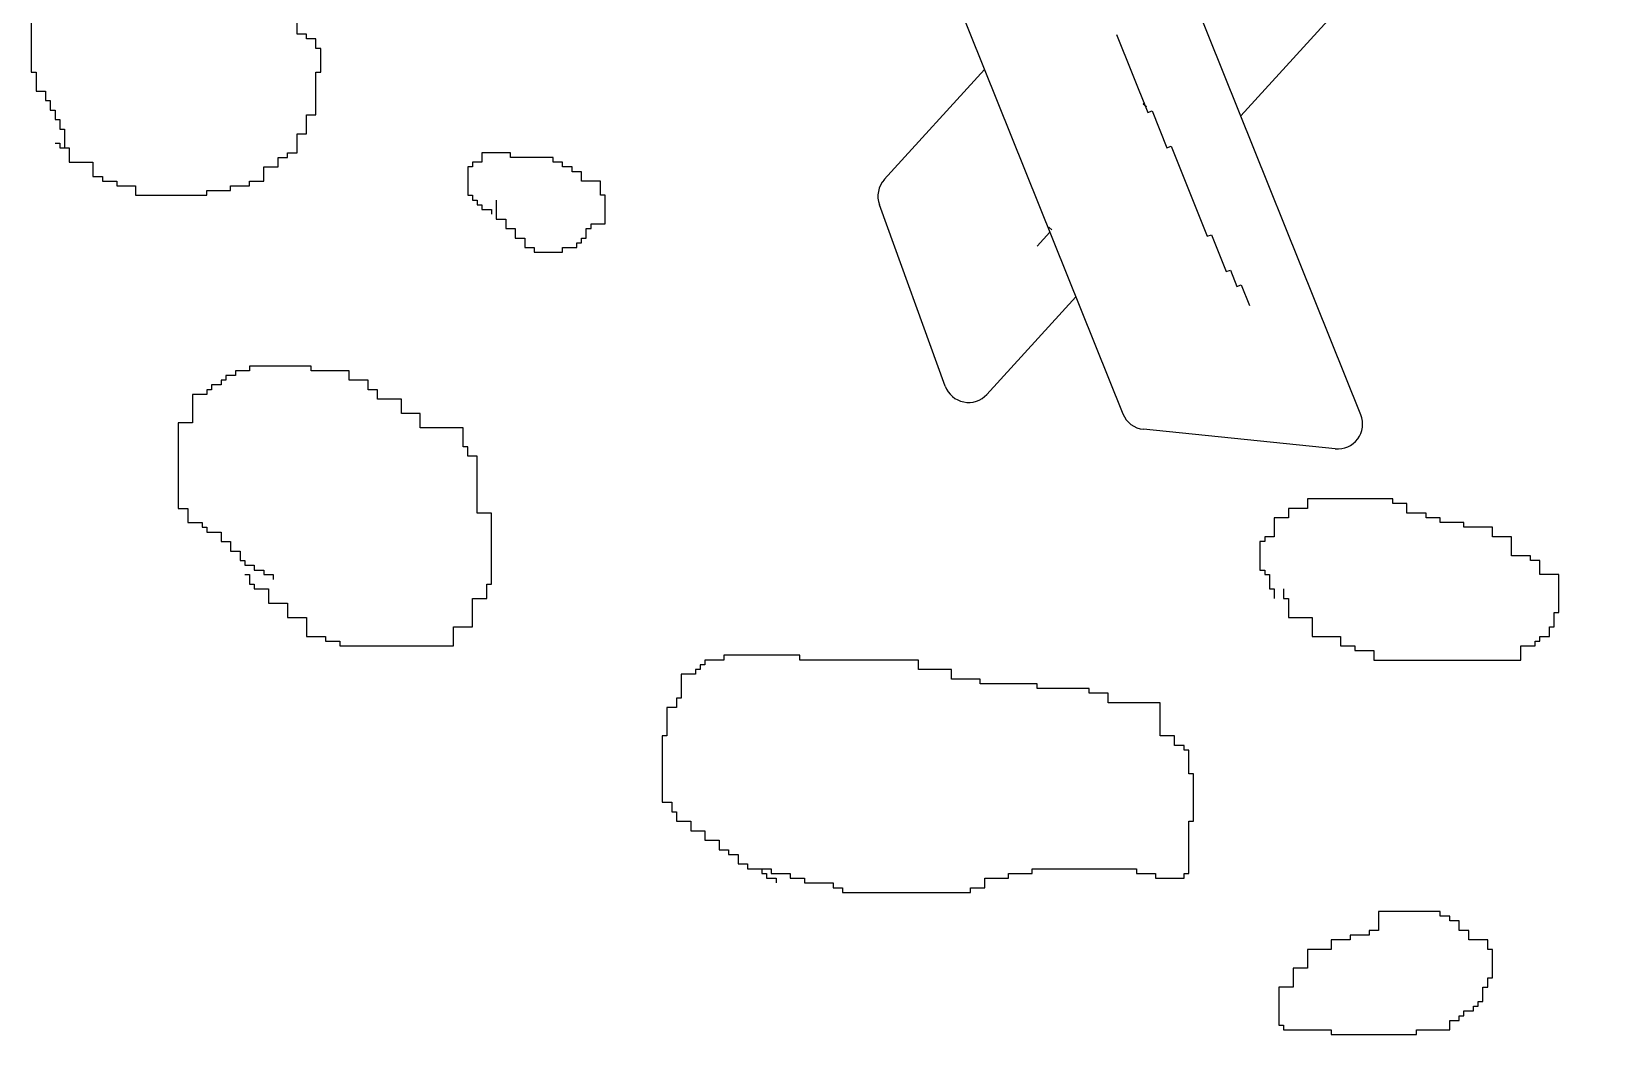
# Model space of a CAD drawing. Header units: millimetres. Extents: x 147955 to 203420, y 211875 to 264111.
# Drawn here: x 156025 to 157500, y 256110 to 257055 of the extents above; entities that cross this region are included whole.
import ezdxf

# ---------------------------------------------------------------- set-up
doc = ezdxf.new("R2010")
doc.units = ezdxf.units.MM

# ---------------------------------------------------------------- blocks, each defined once
blk = doc.blocks.new('Campfire')
for p, q in [((-615.9, -417.9), (-107.9, -1682.3)), ((9, -1387.1), (655.7, -678.1)), ((128, -1683.2), (-83.4, -1157)), ((-1189.5, -1240.4), (-1189.5, -1343.7)), ((-926.2, -1306.1), (-926.2, -1273.2)), ((-916.8, -1306.1), (-926.2, -1306.1)), ((-916.8, -1310.8), (-916.8, -1306.1)), ((-907.4, -1310.8), (-916.8, -1310.8)), ((-907.4, -1320.2), (-907.4, -1310.8)), ((-114, -1306.4), (-83, -1383.6)), ((-902.7, -1320.2), (-907.4, -1320.2)), ((-902.7, -1343.7), (-902.7, -1320.2)), ((-1189.5, -1343.7), (-1184.8, -1343.7)), ((-1184.8, -1343.7), (-1184.8, -1362.5)), ((-907.4, -1386), (-907.4, -1343.7)), ((-907.4, -1343.7), (-902.7, -1343.7)), ((-244.9, -1341.3), (-344.2, -1450.1)), ((-1184.8, -1362.5), (-1175.4, -1362.5)), ((-1175.4, -1362.5), (-1175.4, -1371.9)), ((-1175.4, -1371.9), (-1170.7, -1371.9)), ((-1170.7, -1371.9), (-1170.7, -1381.3)), ((-1170.7, -1381.3), (-1166, -1381.3)), ((-1166, -1381.3), (-1166, -1390.7)), ((-86.8, -1374), (-87.7, -1375)), ((-87.7, -1375), (-84.5, -1377.9)), ((-84.5, -1377.9), (-85, -1378.5)), ((-1166, -1390.7), (-1161.3, -1390.7)), ((-1161.3, -1390.7), (-1161.3, -1400.1)), ((-916.8, -1404.8), (-916.8, -1386)), ((-916.8, -1386), (-907.4, -1386)), ((-83, -1383.6), (-78.9, -1382)), ((-78.9, -1382), (-64.2, -1418.6)), ((-1161.3, -1400.1), (-1156.6, -1400.1)), ((-1156.6, -1400.1), (-1156.6, -1418.9)), ((-926.2, -1423.6), (-926.2, -1404.8)), ((-926.2, -1404.8), (-916.8, -1404.8)), ((-1166, -1414.2), (-1161.3, -1414.2)), ((-1161.3, -1414.2), (-1161.3, -1418.9)), ((-1161.3, -1418.9), (-1151.9, -1418.9)), ((-1156.6, -1418.9), (-1151.9, -1418.9)), ((-1151.9, -1418.9), (-1151.9, -1433)), ((-1151.9, -1418.9), (-1151.9, -1428.3)), ((-935.6, -1428.3), (-935.6, -1423.6)), ((-935.6, -1423.6), (-926.2, -1423.6)), ((-714.7, -1423.6), (-742.9, -1423.6)), ((-742.9, -1423.6), (-742.9, -1433)), ((-714.7, -1428.3), (-714.7, -1423.6)), ((-64.2, -1418.6), (-60.1, -1417)), ((-60.1, -1417), (-24.2, -1506.4)), ((-1151.9, -1433), (-1128.4, -1433)), ((-1128.4, -1433), (-1128.4, -1447.1)), ((-959.1, -1451.8), (-959.1, -1437.7)), ((-959.1, -1437.7), (-945, -1437.7)), ((-945, -1437.7), (-945, -1428.3)), ((-945, -1428.3), (-935.6, -1428.3)), ((-752.3, -1437.7), (-757, -1437.7)), ((-757, -1437.7), (-757, -1465.8)), ((-742.9, -1433), (-752.3, -1433)), ((-752.3, -1433), (-752.3, -1437.7)), ((-672.4, -1428.3), (-714.7, -1428.3)), ((-672.4, -1433), (-672.4, -1428.3)), ((-663, -1433), (-672.4, -1433)), ((-663, -1437.7), (-663, -1433)), ((-653.6, -1437.7), (-663, -1437.7)), ((-653.6, -1442.4), (-653.6, -1437.7)), ((-644.2, -1442.4), (-653.6, -1442.4)), ((-644.2, -1451.8), (-644.2, -1442.4)), ((-1128.4, -1447.1), (-1119, -1447.1)), ((-1119, -1447.1), (-1119, -1451.8)), ((-1119, -1451.8), (-1104.9, -1451.8)), ((-1104.9, -1451.8), (-1104.9, -1456.4)), ((-1104.9, -1456.4), (-1086.1, -1456.4)), ((-1086.1, -1456.4), (-1086.1, -1465.8)), ((-992, -1461.1), (-992, -1456.4)), ((-992, -1456.4), (-973.2, -1456.4)), ((-973.2, -1456.4), (-973.2, -1451.8)), ((-973.2, -1451.8), (-959.1, -1451.8)), ((-625.4, -1451.8), (-644.2, -1451.8)), ((-625.4, -1465.8), (-625.4, -1451.8)), ((-1086.1, -1465.8), (-1015.5, -1465.8)), ((-1015.5, -1465.8), (-1015.5, -1461.1)), ((-1015.5, -1461.1), (-992, -1461.1)), ((-757, -1465.8), (-752.3, -1465.8)), ((-752.3, -1465.8), (-752.3, -1470.5)), ((-752.3, -1470.5), (-747.6, -1470.5)), ((-747.6, -1470.5), (-747.6, -1475.2)), ((-728.8, -1470.5), (-728.8, -1489.3)), ((-620.7, -1465.8), (-625.4, -1465.8)), ((-620.7, -1494), (-620.7, -1465.8)), ((-747.6, -1475.2), (-742.9, -1475.2)), ((-742.9, -1475.2), (-742.9, -1479.9)), ((-742.9, -1479.9), (-733.5, -1479.9)), ((-733.5, -1479.9), (-733.5, -1484.6)), ((-728.8, -1489.3), (-719.4, -1489.3)), ((-719.4, -1489.3), (-719.4, -1498.7)), ((-283.9, -1654.8), (-349.1, -1475.1)), ((-719.4, -1498.7), (-710, -1498.7)), ((-710, -1498.7), (-710, -1508.1)), ((-639.5, -1508.1), (-639.5, -1498.7)), ((-639.5, -1498.7), (-634.8, -1498.7)), ((-634.8, -1498.7), (-634.8, -1494)), ((-634.8, -1494), (-620.7, -1494)), ((-180.1, -1502.4), (-192.9, -1516.3)), ((-181.3, -1497.2), (-178.1, -1500.1)), ((-24.2, -1506.4), (-20.1, -1504.8)), ((-20.1, -1504.8), (-5.4, -1541.4)), ((-710, -1508.1), (-700.6, -1508.1)), ((-700.6, -1508.1), (-700.6, -1517.5)), ((-700.6, -1517.5), (-691.2, -1517.5)), ((-691.2, -1517.5), (-691.2, -1522.2)), ((-663, -1522.2), (-663, -1517.5)), ((-663, -1517.5), (-648.9, -1517.5)), ((-648.9, -1517.5), (-648.9, -1512.8)), ((-648.9, -1512.8), (-644.2, -1512.8)), ((-644.2, -1512.8), (-644.2, -1508.1)), ((-644.2, -1508.1), (-639.5, -1508.1)), ((-691.2, -1522.2), (-663, -1522.2)), ((-5.4, -1541.4), (-1.3, -1539.8)), ((-1.3, -1539.8), (5.2, -1556.1)), ((-242.6, -1663), (-154.4, -1566.4)), ((5.2, -1556.1), (9.3, -1554.4)), ((9.3, -1554.4), (17.5, -1574.8)), ((-987.3, -1644.4), (-996.7, -1644.4)), ((-996.7, -1644.4), (-996.7, -1649)), ((-973.2, -1639.7), (-987.3, -1639.7)), ((-987.3, -1639.7), (-987.3, -1644.4)), ((-912.1, -1635), (-973.2, -1635)), ((-973.2, -1635), (-973.2, -1639.7)), ((-912.1, -1639.7), (-912.1, -1635)), ((-874.5, -1639.7), (-912.1, -1639.7)), ((-874.5, -1649), (-874.5, -1639.7)), ((-1010.8, -1658.4), (-1015.5, -1658.4)), ((-1015.5, -1658.4), (-1015.5, -1663.1)), ((-1001.4, -1653.7), (-1010.8, -1653.7)), ((-1010.8, -1653.7), (-1010.8, -1658.4)), ((-996.7, -1649), (-1001.4, -1649)), ((-1001.4, -1649), (-1001.4, -1653.7)), ((-855.7, -1649), (-874.5, -1649)), ((-855.7, -1658.4), (-855.7, -1649)), ((-846.3, -1658.4), (-855.7, -1658.4)), ((-846.3, -1667.8), (-846.3, -1658.4)), ((-1015.5, -1663.1), (-1029.6, -1663.1)), ((-1029.6, -1663.1), (-1029.6, -1691.3)), ((-822.8, -1667.8), (-846.3, -1667.8)), ((-822.8, -1681.9), (-822.8, -1667.8)), ((-1029.6, -1691.3), (-1043.8, -1691.3)), ((-1043.8, -1691.3), (-1043.8, -1775.9)), ((-804, -1681.9), (-822.8, -1681.9)), ((-804, -1696), (-804, -1681.9)), ((-761.7, -1696), (-804, -1696)), ((-761.7, -1714.8), (-761.7, -1696)), ((102.7, -1716.9), (-87.5, -1697.6)), ((-757, -1714.8), (-761.7, -1714.8)), ((-757, -1724.2), (-757, -1714.8)), ((-747.6, -1724.2), (-757, -1724.2)), ((-747.6, -1780.6), (-747.6, -1724.2)), ((159.6, -1766.5), (75, -1766.5)), ((75, -1766.5), (75, -1775.9)), ((159.6, -1771.2), (159.6, -1766.5)), ((-1043.8, -1775.9), (-1034.3, -1775.9)), ((-1034.3, -1775.9), (-1034.3, -1790)), ((-733.5, -1780.6), (-747.6, -1780.6)), ((-733.5, -1851), (-733.5, -1780.6)), ((75, -1775.9), (56.2, -1775.9)), ((56.2, -1775.9), (56.2, -1785.3)), ((173.7, -1771.2), (159.6, -1771.2)), ((173.7, -1780.6), (173.7, -1771.2)), ((192.6, -1780.6), (173.7, -1780.6)), ((192.6, -1785.3), (192.6, -1780.6)), ((-1034.3, -1790), (-1020.2, -1790)), ((-1020.2, -1790), (-1020.2, -1794.7)), ((-1020.2, -1794.7), (-1015.5, -1794.7)), ((-1015.5, -1794.7), (-1015.5, -1799.4)), ((-1015.5, -1799.4), (-1001.4, -1799.4)), ((-1001.4, -1799.4), (-1001.4, -1808.8)), ((56.2, -1785.3), (42.1, -1785.3)), ((42.1, -1785.3), (42.1, -1804.1)), ((206.7, -1785.3), (192.6, -1785.3)), ((206.7, -1790), (206.7, -1785.3)), ((230.2, -1790), (206.7, -1790)), ((230.2, -1794.7), (230.2, -1790)), ((258.4, -1794.7), (230.2, -1794.7)), ((258.4, -1804.1), (258.4, -1794.7)), ((-1001.4, -1808.8), (-992, -1808.8)), ((-992, -1808.8), (-992, -1818.2)), ((32.7, -1808.8), (28, -1808.8)), ((28, -1808.8), (28, -1837)), ((42.1, -1804.1), (32.7, -1804.1)), ((32.7, -1804.1), (32.7, -1808.8)), ((277.2, -1804.1), (258.4, -1804.1)), ((277.2, -1822.9), (277.2, -1804.1)), ((-992, -1818.2), (-982.6, -1818.2)), ((-982.6, -1818.2), (-982.6, -1827.6)), ((-982.6, -1827.6), (-977.9, -1827.6)), ((-977.9, -1827.6), (-977.9, -1832.3)), ((296, -1822.9), (277.2, -1822.9)), ((296, -1827.6), (296, -1822.9)), ((305.4, -1827.6), (296, -1827.6)), ((305.4, -1841.6), (305.4, -1827.6)), ((-977.9, -1832.3), (-968.5, -1832.3)), ((-977.9, -1841.6), (-973.2, -1841.6)), ((-973.2, -1841.6), (-973.2, -1851)), ((-968.5, -1832.3), (-968.5, -1837)), ((-968.5, -1837), (-959.1, -1837)), ((-959.1, -1837), (-959.1, -1841.6)), ((-959.1, -1841.6), (-949.7, -1841.6)), ((-949.7, -1841.6), (-949.7, -1846.3)), ((28, -1837), (32.7, -1837)), ((32.7, -1837), (32.7, -1841.6)), ((32.7, -1841.6), (37.4, -1841.6)), ((37.4, -1841.6), (37.4, -1855.7)), ((324.2, -1841.6), (305.4, -1841.6)), ((324.2, -1879.2), (324.2, -1841.6)), ((-973.2, -1851), (-968.5, -1851)), ((-968.5, -1851), (-968.5, -1855.7)), ((-968.5, -1855.7), (-954.4, -1855.7)), ((-954.4, -1855.7), (-954.4, -1869.8)), ((-738.2, -1865.1), (-738.2, -1851)), ((-738.2, -1851), (-733.5, -1851)), ((37.4, -1855.7), (42.1, -1855.7)), ((42.1, -1855.7), (42.1, -1865.1)), ((51.5, -1855.7), (51.5, -1865.1)), ((-954.4, -1869.8), (-935.6, -1869.8)), ((-935.6, -1869.8), (-935.6, -1883.9)), ((-752.3, -1893.3), (-752.3, -1865.1)), ((-752.3, -1865.1), (-738.2, -1865.1)), ((51.5, -1865.1), (56.2, -1865.1)), ((56.2, -1865.1), (56.2, -1883.9)), ((-935.6, -1883.9), (-916.8, -1883.9)), ((-916.8, -1883.9), (-916.8, -1902.7)), ((-771.1, -1912.1), (-771.1, -1893.3)), ((-771.1, -1893.3), (-752.3, -1893.3)), ((56.2, -1883.9), (79.7, -1883.9)), ((79.7, -1883.9), (79.7, -1902.7)), ((314.8, -1902.7), (314.8, -1893.3)), ((314.8, -1893.3), (319.5, -1893.3)), ((319.5, -1893.3), (319.5, -1879.2)), ((319.5, -1879.2), (324.2, -1879.2)), ((-916.8, -1902.7), (-898, -1902.7)), ((-898, -1902.7), (-898, -1907.4)), ((-898, -1907.4), (-883.9, -1907.4)), ((-883.9, -1907.4), (-883.9, -1912.1)), ((79.7, -1902.7), (107.9, -1902.7)), ((107.9, -1902.7), (107.9, -1912.1)), ((300.7, -1912.1), (300.7, -1907.4)), ((300.7, -1907.4), (305.4, -1907.4)), ((305.4, -1907.4), (305.4, -1902.7)), ((305.4, -1902.7), (314.8, -1902.7)), ((-883.9, -1912.1), (-771.1, -1912.1)), ((-428, -1921.5), (-503.2, -1921.5)), ((-503.2, -1921.5), (-503.2, -1926.2)), ((-428, -1926.2), (-428, -1921.5)), ((107.9, -1912.1), (122, -1912.1)), ((122, -1912.1), (122, -1916.8)), ((122, -1916.8), (140.8, -1916.8)), ((140.8, -1916.8), (140.8, -1926.2)), ((286.6, -1926.2), (286.6, -1912.1)), ((286.6, -1912.1), (300.7, -1912.1)), ((-526.7, -1935.6), (-531.4, -1935.6)), ((-531.4, -1935.6), (-531.4, -1940.3)), ((-522, -1930.9), (-526.7, -1930.9)), ((-526.7, -1930.9), (-526.7, -1935.6)), ((-503.2, -1926.2), (-522, -1926.2)), ((-522, -1926.2), (-522, -1930.9)), ((-310.4, -1926.2), (-428, -1926.2)), ((-310.4, -1935.6), (-310.4, -1926.2)), ((-277.5, -1935.6), (-310.4, -1935.6)), ((-277.5, -1945), (-277.5, -1935.6)), ((140.8, -1926.2), (286.6, -1926.2)), ((-531.4, -1940.3), (-545.5, -1940.3)), ((-545.5, -1940.3), (-545.5, -1963.8)), ((-249.3, -1945), (-277.5, -1945)), ((-249.3, -1949.7), (-249.3, -1945)), ((-192.9, -1949.7), (-249.3, -1949.7)), ((-192.9, -1954.4), (-192.9, -1949.7)), ((-141.2, -1954.4), (-192.9, -1954.4)), ((-141.2, -1959.1), (-141.2, -1954.4)), ((-545.5, -1963.8), (-550.2, -1963.8)), ((-550.2, -1963.8), (-550.2, -1973.2)), ((-122.4, -1959.1), (-141.2, -1959.1)), ((-122.4, -1968.5), (-122.4, -1959.1)), ((-70.7, -1968.5), (-122.4, -1968.5)), ((-70.7, -2001.4), (-70.7, -1968.5)), ((-550.2, -1973.2), (-559.6, -1973.2)), ((-559.6, -1973.2), (-559.6, -2001.4)), ((-559.6, -2001.4), (-564.3, -2001.4)), ((-564.3, -2001.4), (-564.3, -2067.1)), ((-56.6, -2001.4), (-70.7, -2001.4)), ((-56.6, -2010.8), (-56.6, -2001.4)), ((-47.2, -2010.8), (-56.6, -2010.8)), ((-47.2, -2015.5), (-47.2, -2010.8)), ((-42.5, -2015.5), (-47.2, -2015.5)), ((-42.5, -2038.9), (-42.5, -2015.5)), ((-37.8, -2038.9), (-42.5, -2038.9)), ((-37.8, -2085.9), (-37.8, -2038.9)), ((-564.3, -2067.1), (-554.9, -2067.1)), ((-554.9, -2067.1), (-554.9, -2076.5)), ((-554.9, -2076.5), (-550.2, -2076.5)), ((-550.2, -2076.5), (-550.2, -2085.9)), ((-550.2, -2085.9), (-536.1, -2085.9)), ((-536.1, -2085.9), (-536.1, -2095.3)), ((-536.1, -2095.3), (-522, -2095.3)), ((-522, -2095.3), (-522, -2104.7)), ((-42.5, -2137.6), (-42.5, -2085.9)), ((-42.5, -2085.9), (-37.8, -2085.9)), ((-522, -2104.7), (-507.9, -2104.7)), ((-507.9, -2104.7), (-507.9, -2114.1)), ((-507.9, -2114.1), (-498.5, -2114.1)), ((-498.5, -2114.1), (-498.5, -2118.8)), ((-498.5, -2118.8), (-489.1, -2118.8)), ((-489.1, -2118.8), (-489.1, -2128.2)), ((-489.1, -2128.2), (-479.7, -2128.2)), ((-479.7, -2128.2), (-479.7, -2132.9)), ((-479.7, -2132.9), (-465.6, -2132.9)), ((-465.6, -2132.9), (-456.2, -2132.9)), ((-465.6, -2132.9), (-465.6, -2137.6)), ((-465.6, -2137.6), (-460.9, -2137.6)), ((-460.9, -2137.6), (-460.9, -2142.3)), ((-456.2, -2132.9), (-456.2, -2137.6)), ((-456.2, -2137.6), (-437.4, -2137.6)), ((-437.4, -2137.6), (-437.4, -2142.3)), ((-221.1, -2142.3), (-221.1, -2137.6)), ((-221.1, -2137.6), (-197.6, -2137.6)), ((-197.6, -2137.6), (-197.6, -2132.9)), ((-197.6, -2132.9), (-94.2, -2132.9)), ((-94.2, -2132.9), (-94.2, -2137.6)), ((-94.2, -2137.6), (-75.4, -2137.6)), ((-75.4, -2137.6), (-75.4, -2142.3)), ((-47.2, -2142.3), (-47.2, -2137.6)), ((-47.2, -2137.6), (-42.5, -2137.6)), ((-460.9, -2142.3), (-451.5, -2142.3)), ((-451.5, -2142.3), (-451.5, -2147)), ((-437.4, -2142.3), (-423.2, -2142.3)), ((-423.2, -2142.3), (-423.2, -2147)), ((-423.2, -2147), (-395, -2147)), ((-395, -2147), (-395, -2151.7)), ((-395, -2151.7), (-385.6, -2151.7)), ((-385.6, -2151.7), (-385.6, -2156.4)), ((-385.6, -2156.4), (-258.7, -2156.4)), ((-258.7, -2156.4), (-258.7, -2151.7)), ((-258.7, -2151.7), (-244.6, -2151.7)), ((-244.6, -2151.7), (-244.6, -2142.3)), ((-244.6, -2142.3), (-221.1, -2142.3)), ((-75.4, -2142.3), (-47.2, -2142.3)), ((206.7, -2175.2), (145.5, -2175.2)), ((145.5, -2175.2), (145.5, -2194)), ((206.7, -2179.9), (206.7, -2175.2)), ((216.1, -2179.9), (206.7, -2179.9)), ((216.1, -2184.6), (216.1, -2179.9)), ((225.5, -2184.6), (216.1, -2184.6)), ((225.5, -2194), (225.5, -2184.6)), ((117.3, -2203.4), (98.5, -2203.4)), ((98.5, -2203.4), (98.5, -2212.8)), ((136.1, -2198.7), (117.3, -2198.7)), ((117.3, -2198.7), (117.3, -2203.4)), ((145.5, -2194), (136.1, -2194)), ((136.1, -2194), (136.1, -2198.7)), ((234.9, -2194), (225.5, -2194)), ((234.9, -2203.4), (234.9, -2194)), ((253.7, -2203.4), (234.9, -2203.4)), ((253.7, -2212.8), (253.7, -2203.4)), ((98.5, -2212.8), (75, -2212.8)), ((75, -2212.8), (75, -2231.5)), ((258.4, -2212.8), (253.7, -2212.8)), ((258.4, -2240.9), (258.4, -2212.8)), ((75, -2231.5), (60.9, -2231.5)), ((60.9, -2231.5), (60.9, -2250.3)), ((60.9, -2250.3), (46.8, -2250.3)), ((46.8, -2250.3), (46.8, -2287.9)), ((249, -2264.4), (249, -2250.3)), ((249, -2250.3), (253.7, -2250.3)), ((253.7, -2250.3), (253.7, -2240.9)), ((253.7, -2240.9), (258.4, -2240.9)), ((244.3, -2269.1), (244.3, -2264.4)), ((244.3, -2264.4), (249, -2264.4)), ((225.5, -2283.2), (225.5, -2278.5)), ((225.5, -2278.5), (230.2, -2278.5)), ((230.2, -2278.5), (230.2, -2273.8)), ((230.2, -2273.8), (239.6, -2273.8)), ((239.6, -2273.8), (239.6, -2269.1)), ((239.6, -2269.1), (244.3, -2269.1)), ((46.8, -2287.9), (51.5, -2287.9)), ((51.5, -2287.9), (51.5, -2292.6)), ((51.5, -2292.6), (98.5, -2292.6)), ((98.5, -2292.6), (98.5, -2297.3)), ((183.1, -2297.3), (183.1, -2292.6)), ((183.1, -2292.6), (216.1, -2292.6)), ((216.1, -2292.6), (216.1, -2283.2)), ((216.1, -2283.2), (225.5, -2283.2)), ((98.5, -2297.3), (183.1, -2297.3))]:
    blk.add_line(p, q)
for centre, start, end in [((-326, -1466.7), 137.633, 199.9496), ((-260.7, -1646.4), 199.9496, 317.633), ((-85, -1673.1), 201.8894, 264.206), ((105.2, -1692.4), 264.206, 21.8894)]:
    blk.add_arc(centre, 24.6, start, end)

msp = doc.modelspace()

# ---------------------------------------------------------------- block references
at = {"xscale": 0.9508279139986999, "yscale": 0.9508279139986999, "zscale": 0.9508279139986999}
msp.add_blockref('Campfire', (157155.573, 258294.404), dxfattribs=at)

doc.saveas('drawing.dxf')
